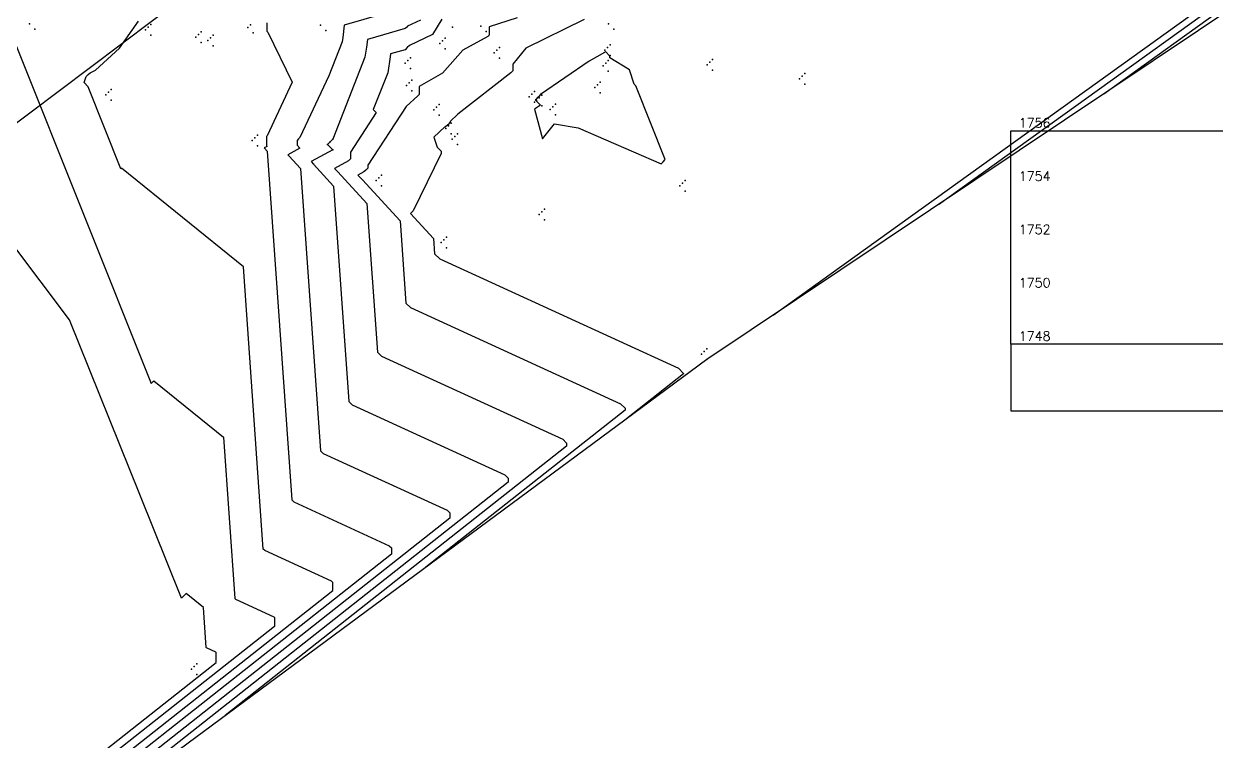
# Model space of a CAD drawing. Header units: metres. Extents: x 419582 to 423558, y 4805372 to 4807539.
# Drawn here: x 422469.29 to 422514.05, y 4806979.41 to 4807006.32 of the extents above; entities that cross this region are included whole.
import ezdxf

# ---------------------------------------------------------------- set-up
doc = ezdxf.new("R2010")
doc.units = ezdxf.units.M
doc.linetypes.add('PHANTOM', pattern=[2.5, 1.25, -0.25, 0.25, -0.25, 0.25, -0.25])
for name, color, linetype in [('C-ROAD-PROF-TEXT', 11, 'Continuous'), ('C-ROAD-PROF-TTLB', 5, 'Continuous'), ('C-TINN', 4, 'Continuous'), ('C-TINN-BNDY', 110, 'Continuous'), ('C-TOPO-MAJR', 9, 'Continuous'), ('C-TOPO-MINR', 8, 'Continuous'), ('LS', 7, 'Continuous')]:
    doc.layers.add(name, color=color, linetype=linetype)
doc.styles.get("Standard").update_dxf_attribs({"font": 'simplex.shx'})

# ---------------------------------------------------------------- blocks, each defined once
blk = doc.blocks.new('Susp A +0 +0')
at = {"linetype": 'PHANTOM', "flags": 128}
for points in [[(0, -11.382), (0, 11.382)], [(-11.382, 0), (11.382, 0)]]:
    blk.add_lwpolyline(points, dxfattribs=at)
at = {"flags": 128}
blk.add_lwpolyline([(-3.4, -3.4), (-3.4, 3.4), (3.4, 3.4), (3.4, -3.4)], close=True, dxfattribs=at)
at = {"layer": 'LS', "insert": (-3.273, -0.383), "char_height": 0.51577, "width": 9.13592, "attachment_point": 1}
blk.add_mtext('Susp A\\PBase +0 Leg +0', dxfattribs=at)

msp = doc.modelspace()

# ---------------------------------------------------------------- linework, layer by layer
at = {"color": 31, "lineweight": 30, "true_color": 0xffbd7a, "elevation": 1718.013}
msp.add_lwpolyline([(423449.834, 4807399.592), (423130.593, 4807500.114), (421950.92, 4806612.998), (421795.045, 4806430.988), (421305.015, 4806147.038), (421305.015, 4806147.038), (420630.083, 4805770.97), (419765.157, 4805549.54), (419617.356, 4805580.088)], dxfattribs=at)
at = {"layer": 'C-ROAD-PROF-TTLB', "color": 5, "linetype": 'Continuous', "lineweight": -3}
for p, q in [((422506.335, 4806994.309), (422506.335, 4807002.309)), ((422506.335, 4807002.309), (422586.335, 4807002.309))]:
    msp.add_line(p, q, dxfattribs=at)
msp.add_3dface([(422506.335, 4806991.809), (422586.335, 4806991.809), (422586.335, 4806994.309), (422506.335, 4806994.309)], dxfattribs=at)
at = {"layer": 'C-TINN', "color": 4, "linetype": 'Continuous', "lineweight": -3}
for p in [(422469.5, 4807006.32, 1747.17), (422491.24, 4807006.32, 1754.42), (422469.7, 4807006.12, 1747.17), (422473.86, 4807006.1, 1748.21), (422473.96, 4807006.2, 1748.21), (422474.06, 4807006.3, 1748.21), (422474.06, 4807005.9, 1748.21), (422475.84, 4807005.92, 1748.47), (422475.94, 4807006.02, 1748.47), (422476.39, 4807005.9, 1748.45), (422477.7, 4807006.19, 1748.93), (422477.8, 4807006.29, 1748.93), (422477.9, 4807005.99, 1748.93), (422480.42, 4807006.27, 1749.28), (422480.62, 4807006.07, 1749.28), (422485.38, 4807006.2, 1752.34), (422486.44, 4807006.23, 1752.8), (422486.64, 4807006.03, 1752.8), (422491.44, 4807006.12, 1754.42), (422475.74, 4807005.82, 1748.47), (422475.94, 4807005.62, 1748.47), (422476.19, 4807005.7, 1748.45), (422476.29, 4807005.8, 1748.45), (422476.39, 4807005.5, 1748.45), (422484.9, 4807005.58, 1752.62), (422485, 4807005.68, 1752.62), (422485.1, 4807005.78, 1752.62), (422487.15, 4807005.44, 1753.68), (422491.2, 4807005.44, 1754.97), (422491.3, 4807005.54, 1754.97), (422483.8, 4807005.05, 1752.63), (422485.1, 4807005.38, 1752.62), (422486.95, 4807005.24, 1753.68), (422487.05, 4807005.34, 1753.68), (422487.15, 4807005.04, 1753.68), (422491.1, 4807005.34, 1754.97), (422491.3, 4807005.14, 1754.97), (422495.14, 4807004.98, 1754.38), (422483.6, 4807004.85, 1752.63), (422483.7, 4807004.95, 1752.63), (422483.8, 4807004.65, 1752.63), (422491.03, 4807004.75, 1755.17), (422491.13, 4807004.85, 1755.17), (422491.23, 4807004.95, 1755.17), (422491.23, 4807004.55, 1755.17), (422494.94, 4807004.78, 1754.38), (422495.04, 4807004.88, 1754.38), (422495.14, 4807004.58, 1754.38), (422483.75, 4807004.11, 1752.82), (422483.85, 4807004.21, 1752.82), (422490.92, 4807004.13, 1755.29), (422498.41, 4807004.26, 1754.42), (422498.51, 4807004.36, 1754.42), (422498.61, 4807004.46, 1754.42), (422472.37, 4807003.66, 1748.32), (422472.47, 4807003.76, 1748.32), (422472.57, 4807003.86, 1748.32), (422483.65, 4807004.01, 1752.82), (422483.85, 4807003.81, 1752.82), (422488.36, 4807003.68, 1754.52), (422488.46, 4807003.78, 1754.52), (422488.73, 4807003.65, 1755.09), (422490.72, 4807003.93, 1755.29), (422490.82, 4807004.03, 1755.29), (422490.92, 4807003.73, 1755.29), (422498.61, 4807004.06, 1754.42), (422472.57, 4807003.46, 1748.32), (422484.78, 4807003.2, 1753.49), (422484.88, 4807003.3, 1753.49), (422488.26, 4807003.58, 1754.52), (422488.46, 4807003.38, 1754.52), (422488.53, 4807003.45, 1755.09), (422488.63, 4807003.55, 1755.09), (422488.73, 4807003.25, 1755.09), (422489.15, 4807003.21, 1755.02), (422489.25, 4807003.31, 1755.02), (422484.68, 4807003.1, 1753.49), (422484.88, 4807002.9, 1753.49), (422489.05, 4807003.11, 1755.02), (422489.25, 4807002.91, 1755.02), (422485.13, 4807002.4, 1754.05), (422485.23, 4807002.5, 1754.05), (422485.33, 4807002.6, 1754.05), (422477.86, 4807001.94, 1748.71), (422477.96, 4807002.04, 1748.71), (422478.06, 4807002.14, 1748.71), (422480.79, 4807001.9, 1751), (422480.89, 4807002, 1751), (422485.33, 4807002.2, 1754.05), (422485.37, 4807001.99, 1754.06), (422485.47, 4807002.09, 1754.06), (422485.57, 4807002.19, 1754.06), (422478.06, 4807001.74, 1748.71), (422480.69, 4807001.8, 1751), (422480.89, 4807001.6, 1751), (422485.57, 4807001.79, 1754.06), (422482.61, 4807000.54, 1753.78), (422482.71, 4807000.64, 1753.78), (422482.51, 4807000.44, 1753.78), (422482.71, 4807000.24, 1753.78), (422493.92, 4807000.25, 1754.91), (422494.02, 4807000.35, 1754.91), (422494.12, 4807000.45, 1754.91), (422494.12, 4807000.05, 1754.91), (422488.63, 4806999.17, 1754.81), (422488.73, 4806999.27, 1754.81), (422488.83, 4806999.37, 1754.81), (422488.83, 4806998.97, 1754.81), (422485.15, 4806998.32, 1754.23), (422484.95, 4806998.12, 1754.23), (422485.05, 4806998.22, 1754.23), (422485.15, 4806997.92, 1754.23), (422494.73, 4806993.93, 1754.4), (422494.83, 4806994.03, 1754.4), (422494.93, 4806994.13, 1754.4), (422494.93, 4806993.73, 1754.4), (422475.68, 4806982.21, 1745.67), (422475.78, 4806982.31, 1745.67), (422475.58, 4806982.11, 1745.67), (422475.78, 4806981.91, 1745.67)]:
    msp.add_point(p, dxfattribs=at)
at = {"layer": 'C-TINN-BNDY', "color": 110, "linetype": 'Continuous', "lineweight": -3, "flags": 128}
msp.add_lwpolyline([(422724.87, 4807165.92), (422697.08, 4807146.67), (422577.28, 4807048.8), (422494.93, 4806993.73), (422433.35, 4806948.24), (422390.21, 4806913.55), (422303.24, 4806847.72), (422229.68, 4806793.83), (422213.19, 4806781.58), (422179.34, 4806755.48), (422143.63, 4806726.94), (422090.94, 4806686.36), (421935.65, 4806537.41), (421807.76, 4806419.27), (421798.23, 4806410.98), (421750.84, 4806385.06), (421712.43, 4806364.25), (421678.37, 4806344.94), (421648.74, 4806328.11), (421541.25, 4806258.62), (421434.62, 4806175.52), (421305.47, 4806115.01), (421187.67, 4806058.56)], dxfattribs=at)
at = {"layer": 'C-TOPO-MAJR', "color": 9, "linetype": 'Continuous', "lineweight": -3, "elevation": 1750, "flags": 128}
msp.add_lwpolyline([(422483.609, 4807006.94), (422481.316, 4807006.276), (422481.26, 4807005.808), (422481.236, 4807005.651), (422480.733, 4807004.366), (422479.654, 4807002.061), (422479.598, 4807002.005), (422479.542, 4807001.948), (422479.542, 4807001.774), (422479.654, 4807001.661), (422479.192, 4807001.409), (422479.243, 4807001.358), (422479.67, 4807000.894), (422480.419, 4806990.307), (422480.52, 4806990.206), (422485.179, 4806988.073), (422485.278, 4806987.974), (422485.278, 4806987.773), (422461.766, 4806969.231)], dxfattribs=at)
at = {"layer": 'C-TOPO-MAJR', "color": 9, "linetype": 'Continuous', "lineweight": -3, "elevation": 1755, "flags": 128}
msp.add_lwpolyline([(422493.209, 4807001.074), (422493.286, 4807001.151), (422493.362, 4807001.227), (422492.265, 4807004.001), (422492.201, 4807004.065), (422492.028, 4807004.599), (422491.29, 4807005.052), (422491.29, 4807005.111), (422491.119, 4807005.281), (422491.105, 4807005.266), (422491.09, 4807005.252), (422490.507, 4807004.918), (422488.687, 4807003.671), (422488.603, 4807003.586), (422488.587, 4807003.571), (422488.503, 4807003.486), (422488.487, 4807003.471), (422488.519, 4807003.439), (422488.687, 4807003.271), (422488.454, 4807003.122), (422488.762, 4807002.003), (422489.21, 4807002.573), (422490.099, 4807002.426), (422493.209, 4807001.074)], close=True, dxfattribs=at)
at = {"layer": 'C-TOPO-MINR', "color": 8, "linetype": 'Continuous', "lineweight": -3, "flags": 128}
for points, elevation in [([(422509.835, 4807003.697), (422537.344, 4807023.463)], 1752), ([(422503.625, 4806999.544), (422533.667, 4807021.13)], 1753), ([(422497.414, 4806995.391), (422529.989, 4807018.797)], 1754), ([(422446.691, 4806958.095), (422480.891, 4806985.065), (422480.891, 4806985.358), (422480.838, 4806985.411), (422478.33, 4806986.559), (422478.276, 4806986.613), (422477.528, 4806997.202), (422472.958, 4807000.906), (422472.946, 4807000.894), (422472.933, 4807000.882), (422471.702, 4807003.964), (422471.546, 4807004.12), (422471.627, 4807004.345), (422471.699, 4807004.417), (422471.771, 4807004.489), (422471.971, 4807004.589), (422472.88, 4807005.409), (422473.585, 4807006.427)], 1748), ([(422478.404, 4807006.366), (422478.404, 4807006.046), (422478.444, 4807006.006), (422479.362, 4807004.139), (422478.418, 4807002.122), (422478.406, 4807002.11), (422478.393, 4807002.097), (422478.393, 4807001.748), (422478.418, 4807001.722), (422478.315, 4807001.666), (422478.326, 4807001.654), (422478.422, 4807001.55), (422479.347, 4806988.46), (422479.425, 4806988.383), (422483.008, 4806986.742), (422483.085, 4806986.666), (422483.085, 4806986.419), (422454.228, 4806963.663)], 1749), ([(422484.182, 4807006.465), (422483.694, 4807006.233), (422483.65, 4807006.189), (422483.606, 4807006.145), (422482.185, 4807005.734), (422482.15, 4807005.444), (422482.092, 4807005.069), (422480.89, 4807002), (422480.79, 4807001.9), (422480.69, 4807001.8), (422480.89, 4807001.6), (422480.07, 4807001.153), (422480.16, 4807001.062), (422480.918, 4807000.238), (422481.49, 4806992.154), (422481.614, 4806992.03), (422487.35, 4806989.404), (422487.472, 4806989.282), (422487.472, 4806989.127), (422469.303, 4806974.799)], 1751), ([(422484.977, 4807006.5), (422484.625, 4807005.919), (422483.759, 4807005.507), (422483.681, 4807005.429), (422483.602, 4807005.351), (422483.053, 4807005.192), (422483.04, 4807005.079), (422482.948, 4807004.487), (422482.406, 4807003.104), (422482.516, 4807002.995), (422481.545, 4807001.511), (422481.545, 4807001.255), (422481.509, 4807001.219), (422481.473, 4807001.183), (422480.948, 4807000.896), (422481.077, 4807000.767), (422482.167, 4806999.582), (422482.561, 4806994.001), (422482.709, 4806993.853), (422489.52, 4806990.735), (422489.665, 4806990.59), (422489.665, 4806990.481), (422476.84, 4806980.367)], 1752), ([(422487.806, 4807006.552), (422486.756, 4807006.205), (422486.756, 4807005.896), (422486.733, 4807005.873), (422486.71, 4807005.85), (422485.763, 4807005.33), (422485.004, 4807004.471), (422484.127, 4807003.966), (422484.127, 4807003.673), (422484.1, 4807003.646), (422484.073, 4807003.619), (422483.636, 4807003.216), (422482.199, 4807001.022), (422482.199, 4807000.909), (422482.127, 4807000.837), (422482.055, 4807000.765), (422481.825, 4807000.64), (422481.995, 4807000.471), (422483.415, 4806998.927), (422483.632, 4806995.848), (422483.804, 4806995.677), (422491.691, 4806992.067), (422491.859, 4806991.899), (422491.859, 4806991.834), (422484.378, 4806985.935)], 1753), ([(422490.327, 4807006.487), (422488.13, 4807005.415), (422487.649, 4807004.808), (422487.649, 4807004.56), (422487.611, 4807004.522), (422487.573, 4807004.484), (422485.576, 4807002.93), (422485.29, 4807002.662), (422485.29, 4807002.627), (422485.199, 4807002.536), (422485.108, 4807002.445), (422485.09, 4807002.463), (422484.682, 4807002.074), (422484.8, 4807001.701), (422484.957, 4807001.544), (422484.957, 4807001.458), (422483.903, 4806999.301), (422483.854, 4806999.252), (422483.805, 4806999.204), (422484.663, 4806998.271), (422484.704, 4806997.695), (422484.898, 4806997.501), (422493.862, 4806993.398), (422494.053, 4806993.207), (422494.053, 4806993.188), (422491.915, 4806991.503)], 1754), ([(422468.99, 4807005.539), (422474.069, 4806992.825), (422474.119, 4806992.875), (422474.169, 4806992.925), (422476.778, 4806990.811), (422477.205, 4806984.766), (422477.236, 4806984.735), (422478.667, 4806984.08), (422478.697, 4806984.05), (422478.697, 4806983.711), (422439.154, 4806952.527)], 1747), ([(422450.777, 4806962.069), (422476.504, 4806982.357), (422476.504, 4806982.742), (422476.496, 4806982.749), (422476.141, 4806982.912), (422476.134, 4806982.919), (422476.028, 4806984.419), (422475.38, 4806984.944), (422475.293, 4806984.856), (422475.205, 4806984.769), (422473.647, 4806988.668), (422471.003, 4806995.213), (422464.488, 4807003.841)], 1746)]:
    msp.add_lwpolyline(points, dxfattribs=dict(at, elevation=elevation))

# ---------------------------------------------------------------- block references
at = {"rotation": 306.94322494}
msp.add_blockref('Susp A +0 +0', (422493.11, 4807020.73, 1718.01), dxfattribs=at)

# ---------------------------------------------------------------- texts
at = {"layer": 'C-ROAD-PROF-TEXT', "color": 11, "linetype": 'Continuous', "lineweight": -3, "char_height": 0.35, "attachment_point": 6}
for s, insert in [('1756', (422507.834, 4807002.609)), ('1754', (422507.834, 4807000.609)), ('1752', (422507.834, 4806998.609)), ('1750', (422507.834, 4806996.609)), ('1748', (422507.834, 4806994.609))]:
    msp.add_mtext(s, dxfattribs=dict(at, insert=insert))

doc.saveas('drawing.dxf')
